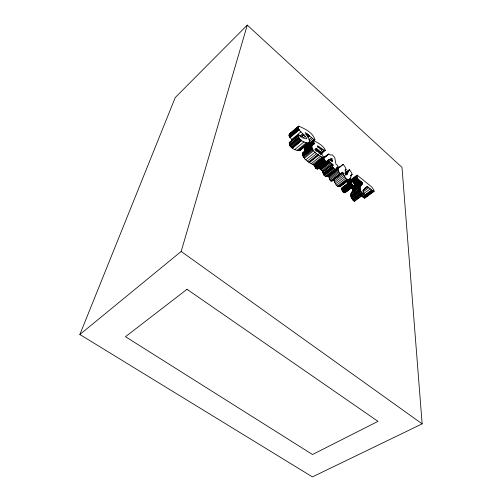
<?xml version="1.0" encoding="UTF-8"?>
<svg xmlns="http://www.w3.org/2000/svg" width="502" height="502" viewBox="0 0 502 502"><rect width="100%" height="100%" fill="white"/><g stroke="black" fill="none" stroke-linecap="round" stroke-linejoin="round"><path stroke-width="0.75" d="M354.864 200.317L354.607 201.214L354.067 201.101L351.369 198.026L350.691 195.416L351.017 193.383L352.58 190.942L362.582 183.481C361.597 181.09 355.636 178.9 357.129 175.11L371.825 187.033L373.871 190.082L374.134 191.3L372.365 190.572L366.949 186.229L364.81 189.003L362.959 190.365M349.405 169.72L348.444 170.887L347.183 174.112L345.395 174.294L345.332 171.458L346.135 169.362L345.069 166.928L343.155 164.342L328.597 175.782L329.801 179.722L330.523 180.764L331.703 181.291L341.222 173.974L341.705 173.021L342.954 172.544C344.115 175.254 345.257 179.816 348.921 179.697L349.95 179.27L350.685 178.028L351.331 175.041L352.14 174.376L351.375 172.424L349.405 169.72L345.144 172.983M321.092 153.737L325.352 150.318C323.545 145.636 317.873 142.8 313.549 140.585L314.34 143.76L307.475 149.376M314.911 140.002C311.296 138.119 308.812 134.423 305.122 132.478L308.197 136.958L309.778 140.949L309.684 142.436C305.699 144.294 297.843 139.751 298.533 134.818L304.218 138.219L305.693 138.878L306.91 138.665C304.727 134.498 299.983 132.296 298.113 127.985L298.753 126.171C305.053 128.769 312.865 132.635 314.986 139.7L306.433 146.967M309.47 142.719L300.278 150.286C296.111 151.384 288.587 147.582 289.34 142.543L298.533 134.818M364.81 189.003L363.693 190.076L363.147 191.513L364.201 193.483L363.963 194.381L362.312 193.377L360.737 190.885C359.074 188.212 360.743 185.062 362.582 183.481M341.222 173.974L339.848 173.604L339.12 172.55L337.865 168.597L343.155 164.342M326.871 176.491L336.616 168.973C335.562 165.29 340.237 168.823 336.898 164.794L335.882 163.997L334.809 157.823L334.225 157.019L332.418 154.892L330.573 155.049L328.848 154.014L314.29 165.208L315.601 168.026L317.672 169.017L328.716 159.849L329.268 161.713L333.453 165.076L333.253 165.641L331.822 164.901L322.541 172.167L324.436 175.694L326.206 176.553L327.329 176.171M325.352 150.318L324.148 150.186L317.49 145.781L317.584 146.534L321.399 149.753L322.711 152.715L320.194 151.673L316.473 148.41L315.074 149.125L322.071 154.578L323.413 156.957L323.257 157.634L313.995 165.02C309.452 162.786 302.041 159.121 302.643 152.978L312.401 144.852L314.34 143.76M312.401 144.852L302.643 152.978M300.572 149.571L300.278 150.286M323.257 157.634C318.701 155.294 311.378 151.604 311.849 145.442L312.369 145.097M317.866 168.465L317.672 169.017M292.691 140.422L289.604 136.977L289.02 135.697L289.365 134.059L298.426 126.36M351.162 181.191L341.398 188.626L342.86 191.739L344.09 192.674L345.043 192.737L354.381 185.771L354.87 184.755L354.111 183.155L352.178 180.971L350.747 181.09L341.442 188.099L341.674 188.683L350.992 181.68L350.747 181.09M345.043 192.737L345.389 191.971M313.995 165.02L314.158 164.336M79.862 334.508L181.178 251.452L247.266 25.1L402.002 167.398L422.138 423.857L312.407 476.9L79.862 334.508L175.254 97.532L247.266 25.1M352.58 190.942C354.851 190.302 352.134 188.746 351.13 187.943L360.317 181.09M333.002 179.967L333.686 179.647C334.803 182.351 335.951 186.932 339.609 186.731L341.009 185.646M323.319 174.244L332.619 166.984L331.822 164.901M356.878 176.265L347.729 183.155L348.005 181.988L357.129 175.11M327.072 161.55L326.043 161.55L316.749 168.904M318.362 162.008L315.771 163.941M361.578 195.899C362.331 196.238 364.803 199.275 364.941 197.355M324.995 156.586L323.552 157.823L324.894 160.653L326.043 161.55M298.753 126.171L289.365 134.059M289.277 134.486L299.179 126.146M289.064 134.812L298.144 127.113M289.183 135.345L298.263 127.64M289.02 135.697L298.113 127.985M289.284 136.331L298.383 128.625M289.604 136.977L298.709 129.271M289.936 137.328L299.041 129.629M290.037 137.617L299.142 129.918M291.731 139.512L300.849 131.838M289.227 142.951L298.426 135.22M290.959 141.564L289.34 142.543M294.975 138.188L296.701 136.739M297.849 135.778L298.997 134.812M289.208 143.478L298.414 135.747M289.277 144.777L298.502 137.04M299.926 136.073L302.781 133.683M289.472 145.348L298.709 137.611M300.616 136.833L303.465 134.448M289.798 145.963L299.041 138.232M301.476 136.626L303.754 134.718M301.206 137.266L304.055 134.881M290.445 146.496L299.688 138.772M305.636 134.492L306.772 133.545M291.11 147.086L300.353 139.374M306.364 135.088L307.494 134.141M302.919 138.194L305.203 136.287M291.731 147.594L300.974 139.889M292.302 148.002L301.551 140.309M307.142 135.596L308.278 134.649M292.553 148.215L301.796 140.522M307.349 136.644L309.056 135.233M307.682 136.983L309.383 135.565M307.952 137.391L309.652 135.979M294.812 149.483L304.055 141.821M308.761 139.895L311.598 137.548M297.002 150.393L306.233 142.769M298.012 150.656L307.23 143.051M309.263 141.307L312.671 138.496M298.916 150.751L308.128 143.158M301.144 149.1L304.011 146.741M305.737 145.323L306.885 144.375M299.681 150.638L309.684 142.436M313.725 139.569L304.632 147.048L305.254 147.287M305.191 151.246L304.444 148.071L314.34 139.813M309.044 144.852L310.751 143.446M311.886 142.512L313.022 141.577M304.538 148.843L313.662 141.351M304.595 149.533L313.725 142.047M304.745 150.293L313.888 142.8M304.915 151.372L312.551 145.084M302.53 153.524L311.742 145.982M302.574 154.283L311.805 146.741M302.65 155.036L311.886 147.488M302.687 155.67L311.937 148.121M302.97 156.222L312.219 148.68M303.202 156.756L312.457 149.213M303.691 157.509L312.959 149.972M304.331 158.262L313.599 150.738M314.754 149.809L316.473 148.41M317.866 147.701L319.008 146.772M315.388 150.443L317.113 149.044M316.028 151.083L317.753 149.684M305.831 159.736L315.112 152.231M316.555 151.478L318.281 150.085M319.956 149.138L321.173 148.153M318.011 151.78L319.165 150.851M307.406 161.023L316.68 153.537M321.518 150.286L322.736 149.307M318.463 153.06L320.194 151.673M308.743 161.983L318.023 154.516M319.366 153.543L321.092 152.156M309.075 162.309L318.356 154.848M322.315 151.654L324.148 150.186M320.201 153.869L321.926 152.482M322.334 152.112L323.545 151.14M309.433 162.635L318.714 155.181M322.315 152.319L323.533 151.34M321.738 152.828L324.781 150.387M321.067 153.781L322.786 152.401M320.414 154.56L322.711 152.715M311.058 163.777L320.339 156.348M312.42 164.656L321.694 157.245M318.789 160.646L320.521 159.26M322.259 157.879L323.413 156.957M313.512 165.051L322.78 157.659M314.29 165.208L327.888 154.465M314.566 165.258L328.302 154.177M324.581 157.408L328.848 154.014M314.635 165.88L323.909 158.5M314.666 166.112L323.947 158.732M314.698 166.363L323.978 158.983M314.905 166.909L324.192 159.536M315.218 167.411L324.512 160.031M315.601 168.026L324.894 160.653M315.833 168.245L325.133 160.878M316.072 168.427L325.371 161.067M316.461 168.697L325.754 161.343M317.107 168.86L326.394 161.512M326.978 160.991L328.132 160.082M319.278 167.229L323.52 163.953M324.417 163.15L325.572 162.24M325.829 162.127L328.716 159.849M319.812 166.99L325.585 162.422M327.216 161.161L328.477 160.138M317.396 168.986L326.689 161.644M332.663 164.367L323.401 171.615L320.012 169.011L319.592 167.612L328.835 160.314M329.657 159.849L330.887 158.883L331.991 158.726L332.606 161.769L329.532 159.385L330.887 158.883M319.605 168.076L328.854 160.772M330.002 160.238L331.991 158.726M319.937 168.703L329.193 161.399M320.012 169.011L329.268 161.713M320.245 169.249L329.5 161.958M320.59 169.594L329.852 162.303M331.088 161.261L332.318 160.295M320.941 169.896L330.203 162.604M321.882 170.642L331.144 163.37M322.761 171.213L332.023 163.947M323.156 173.328L332.449 166.068M323.42 173.817L332.719 166.564M323.426 174.075L332.732 166.815M323.821 174.897L333.127 167.643L332.619 166.984M324.022 175.198L333.334 167.944L333.127 167.643M324.436 175.694L333.748 168.446L335.512 169.331L336.616 168.973M325.384 176.302L334.696 169.067M331.64 172.286L328.973 174.326M335.33 169.425L338.411 167.034M326.206 176.553L335.512 169.331M328.597 175.782L340.494 166.52M328.741 176.265L338.009 169.086M328.691 176.648L337.971 169.469M328.979 177.564L338.266 170.385M329.331 178.643L338.63 171.464M329.801 179.722L339.12 172.55M330.523 180.764L339.848 173.604M330.831 180.927L340.149 173.767M344.912 170.303L346.135 169.362M331.188 180.971L340.507 173.817M334.276 178.725L336.133 177.3M336.327 177.206L340.042 174.357M340.808 173.73L342.044 172.782M333.177 179.779L340.174 174.389M341.216 173.61L342.646 172.493M342.282 172.845L332.048 180.808L342.954 172.544M334.163 181.071L343.443 173.962M344.905 173.297L349.172 170.034M345.32 173.221L348.978 170.416M345.389 173.228L348.444 170.887M345.1 173.554L348.764 170.749M334.771 182.458L344.071 175.355M345.614 174.282L348.062 172.406M345.702 175.072L347.547 173.667M345.953 175.047L347.183 174.112M335.524 183.845L344.836 176.754M336.384 185.238L345.709 178.154M350.917 175.305L352.14 174.376M350.609 175.775L351.839 174.847M350.427 175.976L351.651 175.047M337.413 186.261L346.738 179.189M338.11 186.612L347.434 179.553M338.674 186.694L347.993 179.641M349.455 178.963L350.685 178.028M342.866 184.247L347.196 180.971M348.432 180.036L350.283 178.637M339.609 186.731L349.367 179.377M340.663 186.286L349.95 179.27M347.654 182.458L357.041 175.367M352.592 179.07L354.418 177.689M350.151 182.17L357.073 176.93M351.682 181.448L357.179 177.313M341.705 189.172L351.03 182.163L350.992 181.68M352.379 181.329L357.267 177.658M352.379 181.536L357.267 177.865M341.806 189.605L351.136 182.596L351.03 182.163M341.868 189.919L351.136 182.596M352.617 181.806L357.512 178.135M352.862 182.245L357.75 178.574M342.107 190.528L351.444 183.519L351.199 182.91M353.013 182.533L357.907 178.863M342.439 191.036L351.783 184.033L351.444 183.519M353.477 183.092L358.372 179.421M353.872 183.456L358.767 179.791M342.86 191.739L352.209 184.742L353.439 185.69L354.381 185.771M354.136 183.688L359.037 180.023M343.136 191.977L352.486 184.981M354.6 184.09L359.501 180.431M343.795 192.461L353.144 185.476M354.387 184.893L359.896 180.776M344.09 192.674L353.439 185.69M344.441 192.592L353.784 185.614M350.358 188.256L352.222 186.863M353.464 185.941L354.707 185.012M346.487 191.275L350.214 188.495M345.144 192.304L350.12 188.589M344.761 192.724L354.105 185.753M351.394 188.168L360.58 181.322M351.657 188.401L360.844 181.555M351.965 188.664L361.151 181.824M352.297 188.852L361.484 182.019M352.586 189.122L361.766 182.289M353.132 189.536L362.318 182.715M353.377 189.731L362.557 182.91M353.546 190.126L362.846 183.136M352.824 190.942L362.036 184.108M353.025 190.98L356.709 188.244M359.168 186.424L362.237 184.146M352.216 191.62L361.446 184.774M351.776 192.203L361.026 185.351M351.017 193.383L360.292 186.512M350.76 194.205L360.053 187.328M350.691 195.416L360.003 188.539M350.842 195.868L360.16 188.984M350.967 196.376L360.292 189.492M351.118 197.041L360.449 190.164M351.4 197.769L360.737 190.885M351.369 198.026L360.718 191.143M364.979 188.112L366.209 187.208M364.615 188.57L365.845 187.666M351.613 198.353L360.963 191.475M362.927 190.522L367.822 186.92M352.197 199.093L361.547 192.222M352.435 199.482L361.798 192.611M362.701 192.172L368.819 187.685M352.774 199.909L362.13 193.044M352.95 200.235L362.312 193.377M353.264 200.524L362.626 193.672M363.561 193.728L370.294 188.802M354.067 201.101L363.429 194.255M354.607 201.214L364.214 194.123M362.513 196.658L371.693 189.963M362.82 196.922L372.001 190.227M363.184 197.261L372.365 190.572M363.423 197.405L372.603 190.722M363.611 197.499L372.791 190.816M363.875 197.644L373.049 190.967M364.195 197.882L373.375 191.212M364.433 198.089L373.821 191.356M364.86 198.058L374.134 191.3M303.208 152.376L303.948 152.131M319.153 161.468L320.088 161.481M304.444 148.071L305.059 148.121M322.541 172.167L323.188 172.575M181.178 251.452L422.138 423.857M333.334 167.944L333.748 168.446M351.783 184.033L352.209 184.742M319.479 167.147L319.592 167.612M332.261 180.306L332.293 180.676M187.008 289.296L125.475 336.704L312.495 454.517L378.012 421.366L187.008 289.296"/></g></svg>
